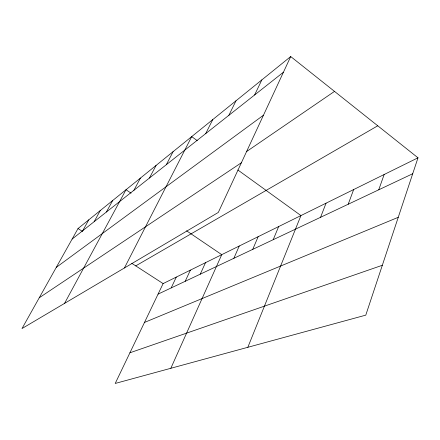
<?xml version="1.0" encoding="UTF-8"?>
<svg xmlns="http://www.w3.org/2000/svg" width="440" height="440" viewBox="0 0 440 440"><rect width="100%" height="100%" fill="white"/><g stroke="black" fill="none" stroke-linecap="round" stroke-linejoin="round"><path stroke-width="0.66" d="M418 157.806L365.778 315.145L115.209 383.449L163.119 283.591L418 157.806L290.708 56.551L78.029 228.542L22 328.554L218.306 212.438L290.708 56.551M378.752 189.794L384.148 174.515M348.2 204.237L353.661 189.558M320.573 217.299L326.057 203.181M247.836 347.298L300.944 215.573L237.864 169.989M273.19 239.701L278.652 226.578M252.731 249.376L258.154 236.693M233.865 258.291L239.245 246.021M170.83 368.286L221.749 254.656L186.582 230.813M200.25 274.186L205.513 262.669M185.202 281.298L190.399 270.127M171.177 287.93L176.303 277.085M254.612 94.98L261.839 79.899M228.861 115.313L236 100.793M205.711 133.595L212.74 119.603M124.416 267.977L191.697 136.62L197.263 140.646M166.309 164.709L173.102 151.663M149.413 178.052L156.079 165.429M133.898 190.3L140.432 178.079M64.554 303.38L126.005 189.745L131.054 193.166M106.387 212.025L112.662 200.536M94.138 221.694L100.287 210.546M82.748 230.692L88.77 219.857M72.133 239.074L283.426 72.226M56.271 267.382L263.461 115.214M246.433 151.652L334.505 91.394M39.237 297.781L241.379 162.762M135.746 265.881L377.745 125.791M158.065 294.124L412.715 173.739M144.48 322.438L398.255 217.305M129.921 352.781L382.333 265.276M78.029 228.542L82.638 231.523M131.775 263.312L163.119 283.591"/></g></svg>
